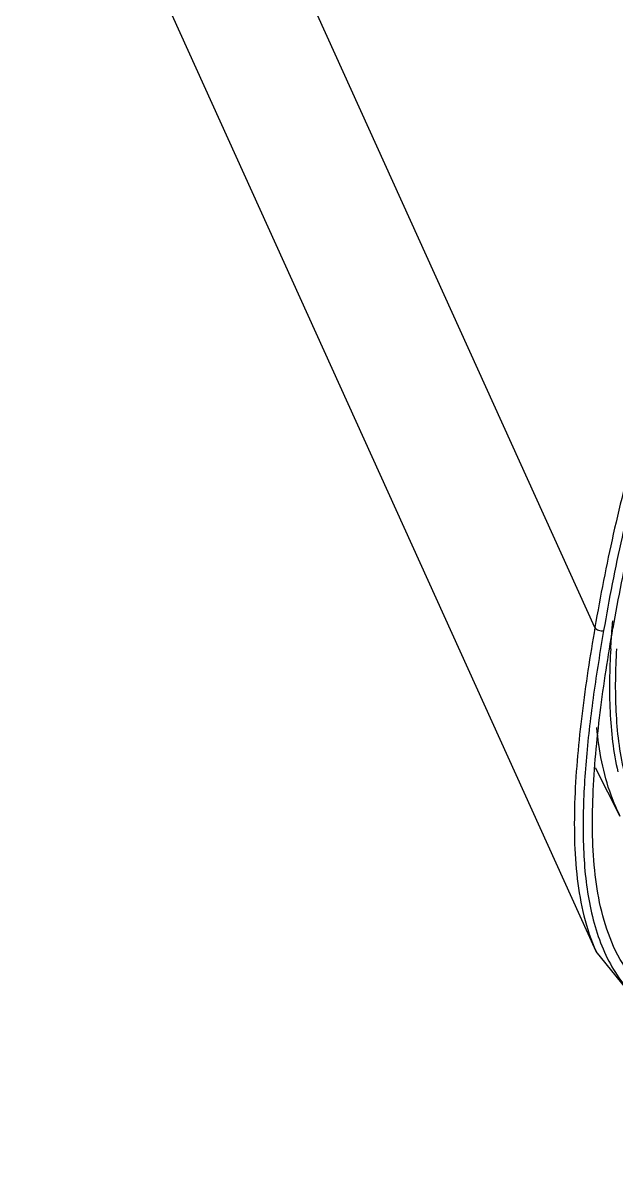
# Model space of a CAD drawing. Header units: feet. Extents: x -99009 to 3252343, y -11094690 to 9035152.
# Drawn here: x 2433051.1 to 2433235.1, y -1889256.3 to -1888902.8 of the extents above; entities that cross this region are included whole.
import ezdxf

# ---------------------------------------------------------------- set-up
doc = ezdxf.new("R2010")
doc.units = ezdxf.units.FT
doc.layers.add('1', color=1, linetype='Continuous')
doc.layers.add('ASSEM_MEMBER_1', color=7, linetype='Continuous')

# ---------------------------------------------------------------- blocks, each defined once
blk = doc.blocks.new('CAMERA 01')
at = {"layer": 'ASSEM_MEMBER_1', "color": 7, "linetype": 'Continuous', "transparency": 33554684}
for p, q in [((1849481.64, -2406.25), (1849127.86, -2246.47)), ((1849381.16, -2405.96), (1849165.92, -2308.75)), ((1849439.73, -2413.76), (1849424.73, -2406.08))]:
    blk.add_line(p, q, dxfattribs=at)
blk.add_lwpolyline([(1849505, -2511.9), (1849511.21, -2462.46), (1849506.28, -2432.11), (1849500.72, -2421.69), (1849481.63, -2406.24)], dxfattribs=at)
for centre, radius, start, end in [((1849406.09, -2709.24), 298.97, 94.9364, 95.172), ((1849405.4, -2701.32), 291.02, 94.7178, 94.9363), ((1849403.41, -2676.08), 265.7, 93.3727, 94.736)]:
    blk.add_arc(centre, radius, start, end, dxfattribs=at)
for points, knots in [([(1849381.16, -2405.96), (1849390.02, -2404.42), (1849407.57, -2401.69), (1849429.49, -2399.61), (1849446.63, -2399.39), (1849462.71, -2400.39), (1849474.55, -2403.05), (1849481.63, -2406.24)], [0, 0, 0, 0, 0.265636, 0.524008, 0.649155, 0.770787, 1, 1, 1, 1]), ([(1849382.11, -2408.66), (1849388.69, -2407.51), (1849401.75, -2405.43), (1849421.22, -2403.09), (1849440.28, -2401.95), (1849458.62, -2402.51), (1849473.19, -2405.27), (1849483.71, -2409.46), (1849490.76, -2413.67), (1849496.89, -2419.08), (1849503.68, -2427.99), (1849506.78, -2436.08), (1849508.12, -2441.65)], [0, 0, 0, 0, 0.138544, 0.274587, 0.407015, 0.534363, 0.654796, 0.712423, 0.768696, 0.82448, 0.880975, 1, 1, 1, 1]), ([(1849190.21, -2565.82), (1849193.43, -2555.09), (1849200.71, -2533.36), (1849212.86, -2507), (1849225.49, -2486.73), (1849236.7, -2472.25), (1849249.42, -2459.14), (1849263.33, -2447.82), (1849277.95, -2438.38), (1849292.87, -2430.69), (1849307.85, -2424.48), (1849327.49, -2417.78), (1849351.89, -2411.45), (1849371.47, -2407.64), (1849381.16, -2405.96)], [0, 0, 0, 0, 0.125757, 0.256877, 0.324694, 0.393423, 0.462025, 0.52925, 0.594283, 0.656951, 0.717429, 0.776099, 0.889703, 1, 1, 1, 1]), ([(1849381.16, -2405.96), (1849381.58, -2406.15), (1849382.17, -2407.1), (1849382.24, -2408.14), (1849382.11, -2408.66)], [0, 0, 0, 0, 0.462309, 1, 1, 1, 1]), ([(1849480.02, -2411.63), (1849473.07, -2408.5), (1849461.44, -2405.94), (1849445.65, -2405.02), (1849428.83, -2405.27), (1849407.31, -2407.34), (1849390.08, -2410.02), (1849381.37, -2411.53)], [0, 0, 0, 0, 0.229031, 0.350684, 0.475938, 0.734356, 1, 1, 1, 1]), ([(1849439.73, -2413.76), (1849437.61, -2412.68), (1849428.82, -2408.9), (1849419.28, -2407.17), (1849412.15, -2406.5)], [0, 0, 0, 0, 0.249577, 1, 1, 1, 1]), ([(1849343.46, -2416.7), (1849346.69, -2415.89), (1849359.5, -2412.85), (1849372.43, -2410.34), (1849382.11, -2408.66)], [0, 0, 0, 0, 0.253265, 1, 1, 1, 1]), ([(1849387.77, -2410.84), (1849394.24, -2410.46), (1849407.03, -2410.2), (1849419.82, -2411.6), (1849425.96, -2413.01)], [0, 0, 0, 0, 0.506452, 1, 1, 1, 1]), ([(1849343.87, -2419.3), (1849347, -2418.52), (1849359.43, -2415.59), (1849371.98, -2413.17), (1849381.37, -2411.53)], [0, 0, 0, 0, 0.253219, 1, 1, 1, 1]), ([(1849425.79, -2414.99), (1849422.76, -2414.27), (1849416.55, -2413.2), (1849403.87, -2412.17), (1849394.26, -2412.35), (1849387.85, -2412.72)], [0, 0, 0, 0, 0.245712, 0.494446, 1, 1, 1, 1]), ([(1849501.42, -2512.73), (1849502.54, -2507.46), (1849504.56, -2497), (1849506.77, -2481.43), (1849507.78, -2466.28), (1849507.17, -2451.83), (1849504.45, -2438.47), (1849499.02, -2426.76), (1849490.71, -2417.48), (1849483.69, -2413.29), (1849480.02, -2411.63)], [0, 0, 0, 0, 0.144308, 0.285163, 0.421099, 0.550399, 0.671461, 0.784233, 0.891965, 1, 1, 1, 1])]:
    blk.add_open_spline(points, degree=3, knots=knots, dxfattribs=at)

msp = doc.modelspace()

# ---------------------------------------------------------------- linework, layer by layer
at = {"layer": '1'}
msp.add_arc((2520410.24778, -1978395.99612), 100000, 84.1346387202, 194.3871675539, dxfattribs=at)

# ---------------------------------------------------------------- block references
at = {"transparency": 33554684, "xscale": -1, "rotation": 90.06505171407339}
msp.add_blockref('CAMERA 01', (2428722.80607, -39712.97541), dxfattribs=at)

doc.saveas('drawing.dxf')
